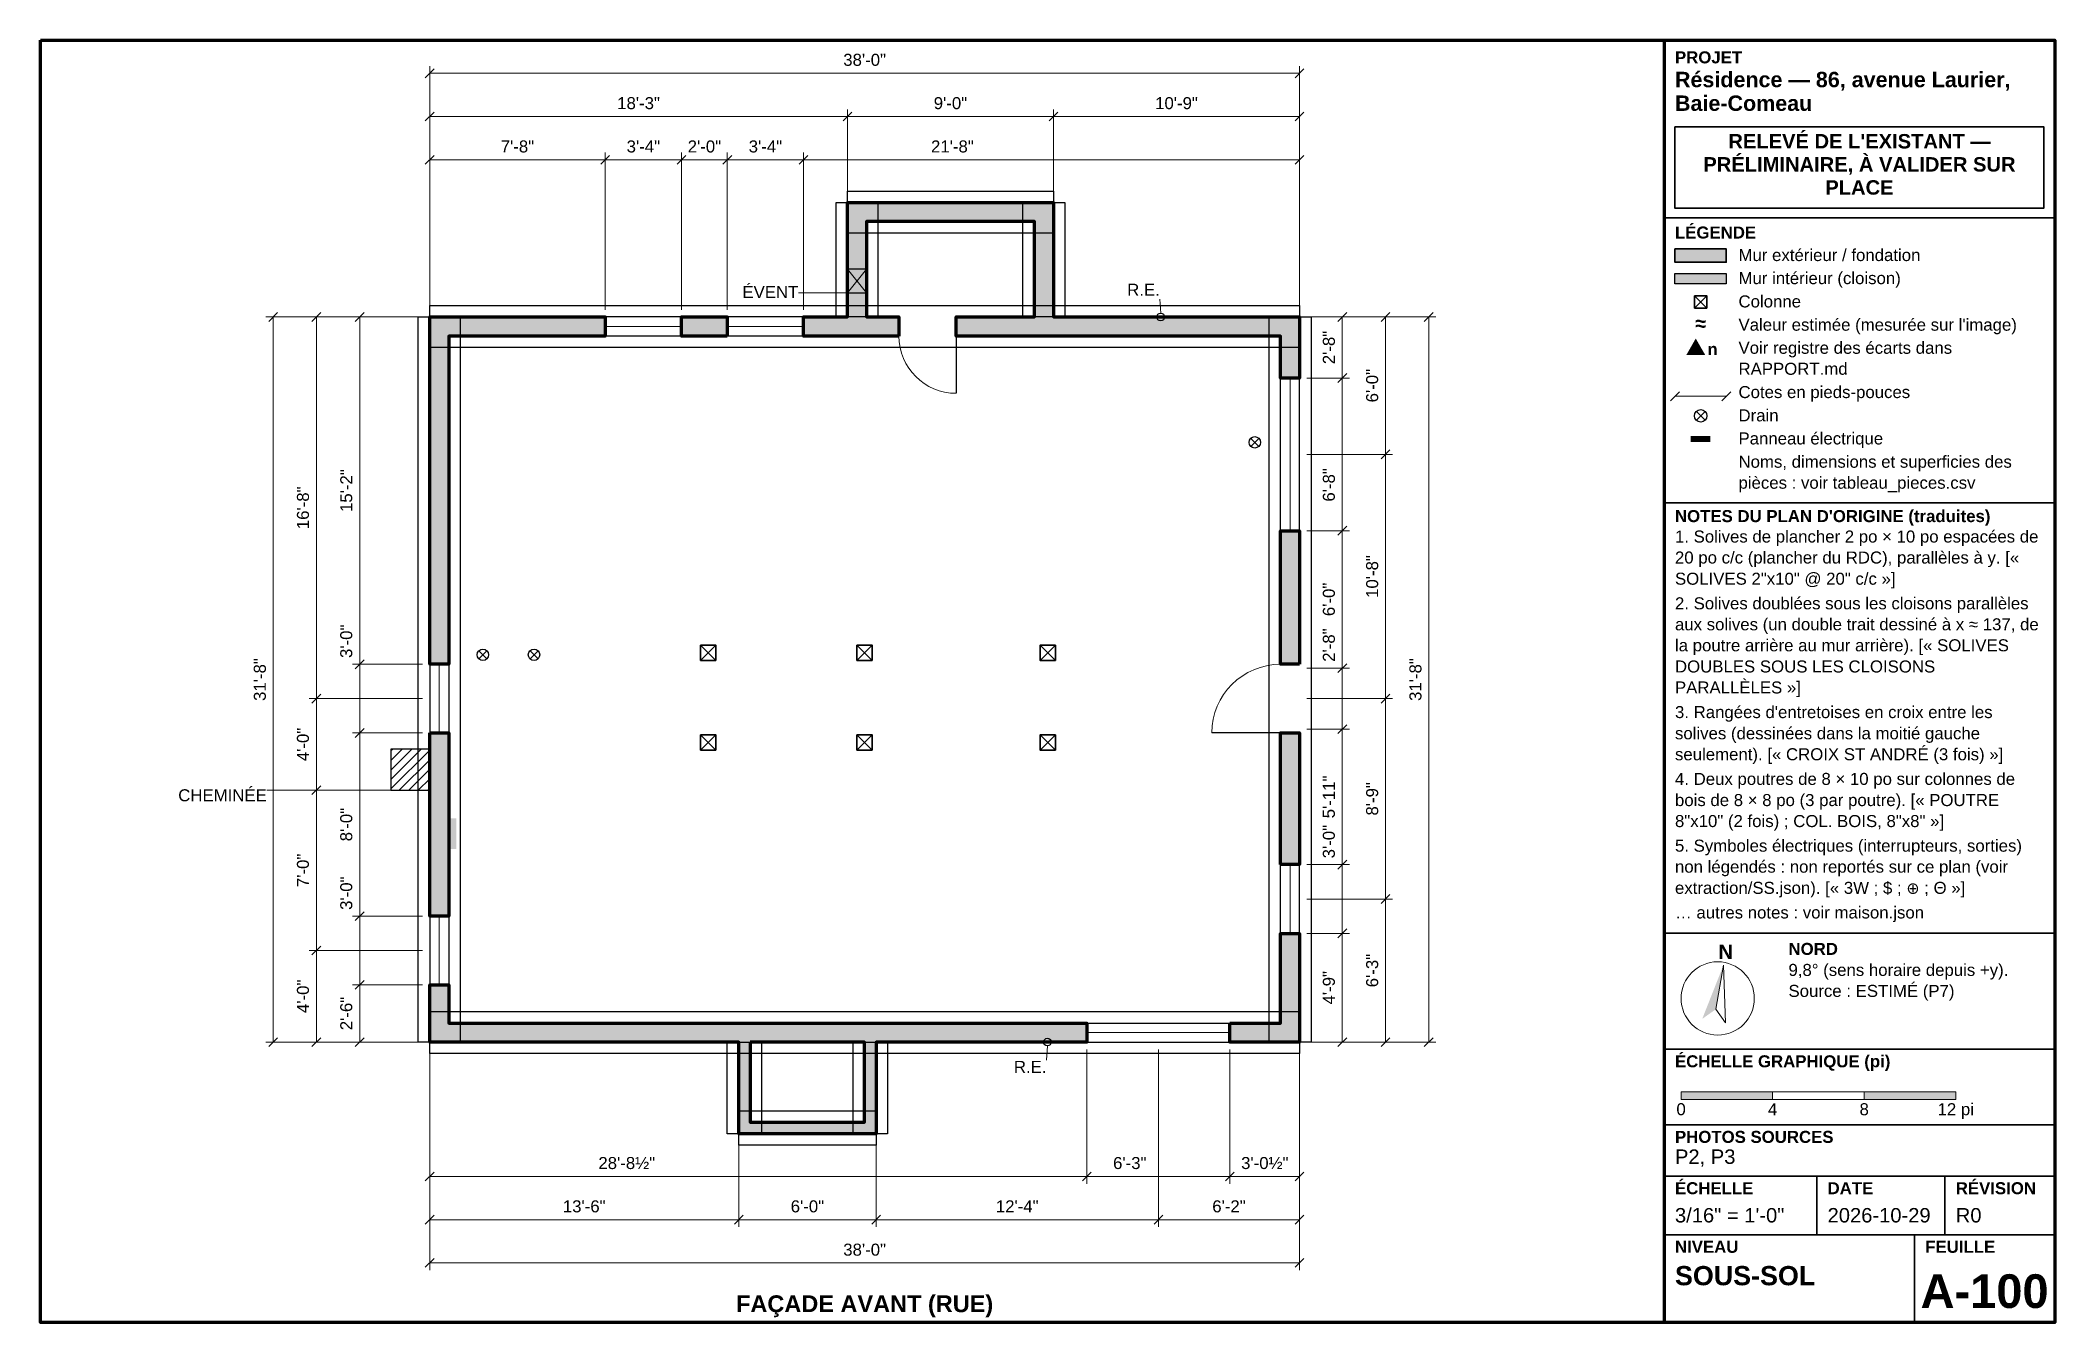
# Model space of a CAD drawing. Header units: inches. Extents: x -204 to 852, y -147 to 525.
import ezdxf
from ezdxf.enums import TextEntityAlignment as Align

# ---------------------------------------------------------------- set-up
doc = ezdxf.new("R2010")
doc.units = ezdxf.units.IN
doc.header["$MEASUREMENT"] = 0
for name, color, linetype in [('00-Cartouche', 7, 'Continuous'), ('10-Murs', 7, 'Continuous'), ('20-Ouvertures', 7, 'Continuous'), ('30-Escaliers-Elements', 7, 'Continuous'), ('40-Structure', 7, 'Continuous'), ('50-Cotes', 7, 'Continuous'), ('60-Etiquettes', 7, 'Continuous')]:
    doc.layers.add(name, color=color, linetype=linetype)
doc.styles.add('RELEVE', font='arial.ttf')
doc.styles.add('RELEVE_GRAS', font='arialbd.ttf')

msp = doc.modelspace()

# ---------------------------------------------------------------- hatches: boundary and pattern name
at = {"layer": '00-Cartouche', "true_color": 0x4d4d4d}
h = msp.add_hatch(color=7, dxfattribs=at)
h.dxf.hatch_style = 1
h.paths.add_polyline_path([(652.8, 415.7), (679.7, 415.7), (679.7, 408.7), (652.8, 408.7)])
at = {"layer": '00-Cartouche', "true_color": 0xc8c8c8}
h = msp.add_hatch(color=7, dxfattribs=at)
h.dxf.hatch_style = 1
h.paths.add_polyline_path([(652.8, 402.7), (679.7, 402.7), (679.7, 397.4), (652.8, 397.4)])
at = {"layer": '00-Cartouche', "true_color": 0xe8730c}
h = msp.add_hatch(color=30, dxfattribs=at)
h.dxf.hatch_style = 1
h.paths.add_polyline_path([(658.7, 360), (668.7, 360), (663.7, 368.7)])
at = {"layer": '00-Cartouche', "true_color": 0x000000}
h = msp.add_hatch(color=7, dxfattribs=at)
h.dxf.hatch_style = 1
h.paths.add_polyline_path([(661.1, 317.7), (671.4, 317.7), (671.4, 314.5), (661.1, 314.5)])
h = msp.add_hatch(color=7, dxfattribs=at)
h.dxf.hatch_style = 1
h.paths.add_polyline_path([(678.2, 40.3), (667.1, 12.2), (674.2, 17.2)])
h = msp.add_hatch(color=7, dxfattribs=at)
h.dxf.hatch_style = 1
h.paths.add_polyline_path([(656, -26.1), (704, -26.1), (704, -30.1), (656, -30.1)])
h = msp.add_hatch(color=7, dxfattribs=at)
h.dxf.hatch_style = 1
h.paths.add_polyline_path([(752, -26.1), (800, -26.1), (800, -30.1), (752, -30.1)])
at = {"layer": '10-Murs', "true_color": 0x4d4d4d}
h = msp.add_hatch(color=7, dxfattribs=at)
h.dxf.hatch_style = 1
h.paths.add_polyline_path([(229, 370), (229, 440), (219, 440), (219, 370)])
h = msp.add_hatch(color=7, dxfattribs=at)
h.dxf.hatch_style = 1
h.paths.add_polyline_path([(219, 430), (327, 430), (327, 440), (219, 440)])
h = msp.add_hatch(color=7, dxfattribs=at)
h.dxf.hatch_style = 1
h.paths.add_polyline_path([(317, 440), (317, 370), (327, 370), (327, 440)])
h = msp.add_hatch(color=7, dxfattribs=at)
h.dxf.hatch_style = 1
h.paths.add_polyline_path([(0, 370), (0, 380), (92, 380), (92, 370)])
h = msp.add_hatch(color=7, dxfattribs=at)
h.dxf.hatch_style = 1
h.paths.add_polyline_path([(0, 380), (10, 380), (10, 198), (0, 198)])
h = msp.add_hatch(color=7, dxfattribs=at)
h.dxf.hatch_style = 1
h.paths.add_polyline_path([(156, 380), (156, 370), (132, 370), (132, 380)])
h = msp.add_hatch(color=7, dxfattribs=at)
h.dxf.hatch_style = 1
h.paths.add_polyline_path([(246, 380), (246, 370), (196, 370), (196, 380)])
h = msp.add_hatch(color=7, dxfattribs=at)
h.dxf.hatch_style = 1
h.paths.add_polyline_path([(456, 380), (456, 370), (276, 370), (276, 380)])
h = msp.add_hatch(color=7, dxfattribs=at)
h.dxf.hatch_style = 1
h.paths.add_polyline_path([(446, 380), (456, 380), (456, 348), (446, 348)])
h = msp.add_hatch(color=7, dxfattribs=at)
h.dxf.hatch_style = 1
h.paths.add_polyline_path([(456, 198), (446, 198), (446, 268), (456, 268)])
h = msp.add_hatch(color=7, dxfattribs=at)
h.dxf.hatch_style = 1
h.paths.add_polyline_path([(0, 162), (10, 162), (10, 66), (0, 66)])
h = msp.add_hatch(color=7, dxfattribs=at)
h.dxf.hatch_style = 1
h.paths.add_polyline_path([(456, 93), (446, 93), (446, 162), (456, 162)])
h = msp.add_hatch(color=7, dxfattribs=at)
h.dxf.hatch_style = 1
h.paths.add_polyline_path([(456, 0), (446, 0), (446, 57), (456, 57)])
h = msp.add_hatch(color=7, dxfattribs=at)
h.dxf.hatch_style = 1
h.paths.add_polyline_path([(10, 0), (0, 0), (0, 30), (10, 30)])
h = msp.add_hatch(color=7, dxfattribs=at)
h.dxf.hatch_style = 1
h.paths.add_polyline_path([(0, 0), (0, 10), (344.5, 10), (344.5, 0)])
h = msp.add_hatch(color=7, dxfattribs=at)
h.dxf.hatch_style = 1
h.paths.add_polyline_path([(162, 10), (162, -48), (168, -48), (168, 10)])
h = msp.add_hatch(color=7, dxfattribs=at)
h.dxf.hatch_style = 1
h.paths.add_polyline_path([(234, -48), (234, 10), (228, 10), (228, -48)])
h = msp.add_hatch(color=7, dxfattribs=at)
h.dxf.hatch_style = 1
h.paths.add_polyline_path([(456, 10), (456, 0), (419.5, 0), (419.5, 10)])
h = msp.add_hatch(color=7, dxfattribs=at)
h.dxf.hatch_style = 1
h.paths.add_polyline_path([(162, -48), (234, -48), (234, -42), (162, -42)])
at = {"layer": '30-Escaliers-Elements', "true_color": 0x000000}
h = msp.add_hatch(color=7, dxfattribs=at)
h.dxf.hatch_style = 1
h.paths.add_polyline_path([(14, 101.2), (14, 117.2), (10, 117.2), (10, 101.2)])

# ---------------------------------------------------------------- linework, layer by layer
at = {"layer": '00-Cartouche', "color": 7, "lineweight": 70}
msp.add_lwpolyline([(-204.1, 525), (851.9, 525), (851.9, -147), (-204.1, -147)], close=True, dxfattribs=at)
msp.add_lwpolyline([(647.1, 525), (647.1, -147)], dxfattribs=at)
at = {"layer": '00-Cartouche', "color": 7, "lineweight": 35}
for points in [[(652.8, 479.7), (846.1, 479.7), (846.1, 437), (652.8, 437)], [(652.8, 415.7), (679.7, 415.7), (679.7, 408.7), (652.8, 408.7)], [(663.1, 391.1), (669.5, 391.1), (669.5, 384.7), (663.1, 384.7)]]:
    msp.add_lwpolyline(points, close=True, dxfattribs=at)
for points in [[(647.1, 431.9), (851.9, 431.9)], [(650.5, 336.1), (655.1, 340.8)], [(677.4, 336.1), (682, 340.8)], [(647.1, 282.6), (851.9, 282.6)], [(647.1, 57.1), (851.9, 57.1)], [(647.1, -3.7), (851.9, -3.7)], [(647.1, -43.3), (851.9, -43.3)], [(647.1, -70.2), (851.9, -70.2)], [(727.1, -70.2), (727.1, -100.9)], [(794.3, -70.2), (794.3, -100.9)], [(647.1, -100.9), (851.9, -100.9)], [(778.3, -100.9), (778.3, -147)]]:
    msp.add_lwpolyline(points, dxfattribs=at)
at = {"layer": '00-Cartouche', "color": 7, "lineweight": 25}
msp.add_lwpolyline([(652.8, 402.7), (679.7, 402.7), (679.7, 397.4), (652.8, 397.4)], close=True, dxfattribs=at)
for points in [[(663.1, 391.1), (669.5, 384.7)], [(669.5, 391.1), (663.1, 384.7)]]:
    msp.add_lwpolyline(points, dxfattribs=at)
at = {"layer": '00-Cartouche', "color": 7, "lineweight": 18}
for points in [[(652.8, 338.5), (679.7, 338.5)], [(664, 325.9), (668.6, 330.5)], [(664, 330.5), (668.6, 325.9)]]:
    msp.add_lwpolyline(points, dxfattribs=at)
for points in [[(678.2, 40.3), (674.2, 17.2), (679.3, 10.1)], [(656, -26.1), (800, -26.1), (800, -30.1), (656, -30.1)], [(704, -26.1), (752, -26.1), (752, -30.1), (704, -30.1)]]:
    msp.add_lwpolyline(points, close=True, dxfattribs=at)
at = {"layer": '00-Cartouche', "color": 7, "lineweight": 25}
msp.add_circle((666.3, 328.2), 3.28, dxfattribs=at)
at = {"layer": '00-Cartouche', "color": 7, "lineweight": 18}
msp.add_circle((675.2, 22.9), 19.2, dxfattribs=at)
at = {"layer": '10-Murs', "color": 7, "lineweight": 70}
for points in [[(246, 370), (229, 370), (219, 370), (196, 370), (196, 380), (219, 380), (219, 430), (219, 440), (229, 440), (317, 440), (327, 440), (327, 430), (327, 380), (446, 380), (456, 380), (456, 370), (456, 348), (446, 348), (446, 370), (327, 370), (317, 370), (276, 370), (276, 380), (317, 380), (317, 430), (229, 430), (229, 380), (246, 380), (246, 370)], [(0, 370), (0, 380), (10, 380), (92, 380), (92, 370), (10, 370), (10, 198), (0, 198), (0, 370)], [(156, 370), (132, 370), (132, 380), (156, 380), (156, 370)], [(456, 198), (446, 198), (446, 268), (456, 268), (456, 198)], [(0, 162), (10, 162), (10, 66), (0, 66), (0, 162)], [(446, 93), (446, 162), (456, 162), (456, 93), (446, 93)], [(419.5, 10), (446, 10), (446, 57), (456, 57), (456, 10), (456, 0), (446, 0), (419.5, 0), (419.5, 10)], [(10, 0), (0, 0), (0, 10), (0, 30), (10, 30), (10, 10), (162, 10), (168, 10), (228, 10), (234, 10), (344.5, 10), (344.5, 0), (234, 0), (234, -42), (234, -48), (228, -48), (168, -48), (162, -48), (162, -42), (162, 0), (10, 0)], [(168, 0), (168, -42), (228, -42), (228, 0), (168, 0)]]:
    msp.add_lwpolyline(points, dxfattribs=at)
at = {"layer": '20-Ouvertures', "color": 7, "lineweight": 25}
for points in [[(132, 380), (92, 380)], [(92, 380), (92, 370)], [(132, 370), (92, 370)], [(132, 380), (132, 370)], [(196, 380), (156, 380)], [(156, 380), (156, 370)], [(196, 370), (156, 370)], [(196, 380), (196, 370)], [(276, 370), (276, 340)], [(446, 268), (446, 348)], [(456, 348), (446, 348)], [(456, 268), (456, 348)], [(456, 268), (446, 268)], [(0, 198), (0, 162)], [(0, 198), (10, 198)], [(10, 198), (10, 162)], [(0, 162), (10, 162)], [(446, 162), (410, 162)], [(446, 57), (446, 93)], [(456, 93), (446, 93)], [(456, 57), (456, 93)], [(0, 66), (0, 30)], [(0, 66), (10, 66)], [(10, 66), (10, 30)], [(456, 57), (446, 57)], [(0, 30), (10, 30)], [(344.5, 10), (419.5, 10)], [(344.5, 0), (344.5, 10)], [(344.5, 0), (419.5, 0)], [(419.5, 0), (419.5, 10)]]:
    msp.add_lwpolyline(points, dxfattribs=at)
at = {"layer": '20-Ouvertures', "color": 7, "lineweight": 18}
for points in [[(132, 375), (92, 375)], [(196, 375), (156, 375)], [(451, 268), (451, 348)], [(5, 198), (5, 162)], [(451, 57), (451, 93)], [(5, 66), (5, 30)], [(344.5, 5), (419.5, 5)]]:
    msp.add_lwpolyline(points, dxfattribs=at)
for centre, radius, start, end in [((276, 370), 30, 180, 270), ((446, 162), 36, 90, 180)]:
    msp.add_arc(centre, radius, start, end, dxfattribs=at)
at = {"layer": '30-Escaliers-Elements', "color": 7, "lineweight": 25}
for points in [[(229, 392.6), (229, 405.1), (219, 405.1), (219, 392.6)], [(-20.4, 132), (0, 132), (0, 153.6), (-20.4, 153.6)]]:
    msp.add_lwpolyline(points, close=True, dxfattribs=at)
at = {"layer": '30-Escaliers-Elements', "color": 7, "lineweight": 18}
for points in [[(229, 392.6), (219, 405.1)], [(219, 392.6), (229, 405.1)], [(193.3, 392.6), (219, 392.6)], [(382.7, 389.3), (383.2, 382)], [(430.4, 312.2), (434.6, 316.4)], [(430.4, 316.4), (434.6, 312.2)], [(25.8, 200.9), (30, 205.1)], [(25.8, 205.1), (30, 200.9)], [(52.6, 200.9), (56.8, 205.1)], [(52.6, 205.1), (56.8, 200.9)], [(-20.4, 137.6), (-4.4, 153.6)], [(-20.4, 142.6), (-9.4, 153.6)], [(-20.4, 147.6), (-14.4, 153.6)], [(-20.4, 152.6), (-19.4, 153.6)], [(-20.4, 132.7), (0, 153)], [(-16, 132), (0, 148)], [(-11, 132), (0, 143)], [(-6, 132), (0, 138)], [(-85.4, 132), (-20.4, 132)], [(-1, 132), (0, 133)], [(323.3, -9.4), (323.8, -2)]]:
    msp.add_lwpolyline(points, dxfattribs=at)
at = {"layer": '30-Escaliers-Elements', "color": 7, "lineweight": 25}
for centre, radius in [((383.2, 380), 2), ((432.5, 314.3), 3), ((27.9, 203), 3), ((54.7, 203), 3), ((323.8, 0), 2)]:
    msp.add_circle(centre, radius, dxfattribs=at)
at = {"layer": '40-Structure', "color": 7, "lineweight": 25}
for points in [[(327, 446), (327, 424), (219, 424), (219, 446)], [(213, 440), (235, 440), (235, 380), (213, 380)], [(311, 440), (333, 440), (333, 380), (311, 380)], [(456, 386), (456, 364), (0, 364), (0, 386)], [(-6, 380), (16, 380), (16, 0), (-6, 0)], [(440, 380), (462, 380), (462, 0), (440, 0)], [(456, 16), (456, -6), (0, -6), (0, 16)], [(174, -48), (156, -48), (156, 0), (174, 0)], [(240, -48), (222, -48), (222, 0), (240, 0)], [(234, -36), (234, -54), (162, -54), (162, -36)]]:
    msp.add_lwpolyline(points, close=True, dxfattribs=at)
at = {"layer": '40-Structure', "color": 7, "lineweight": 35}
for points in [[(150, 200), (150, 208), (142, 208), (142, 200)], [(232, 200), (232, 208), (224, 208), (224, 200)], [(328, 200), (328, 208), (320, 208), (320, 200)], [(150, 153), (150, 161), (142, 161), (142, 153)], [(232, 153), (232, 161), (224, 161), (224, 153)], [(328, 153), (328, 161), (320, 161), (320, 153)]]:
    msp.add_lwpolyline(points, close=True, dxfattribs=at)
at = {"layer": '40-Structure', "color": 7, "lineweight": 25}
for points in [[(150, 200), (142, 208)], [(150, 208), (142, 200)], [(232, 200), (224, 208)], [(232, 208), (224, 200)], [(328, 200), (320, 208)], [(328, 208), (320, 200)], [(150, 153), (142, 161)], [(150, 161), (142, 153)], [(232, 153), (224, 161)], [(232, 161), (224, 153)], [(328, 153), (320, 161)], [(328, 161), (320, 153)]]:
    msp.add_lwpolyline(points, dxfattribs=at)
at = {"layer": '50-Cotes', "color": 7, "lineweight": 35}
for points in [[(-2.3, 505.4), (2.3, 510)], [(453.7, 505.4), (458.3, 510)], [(-2.3, 482.7), (2.3, 487.4)], [(216.7, 482.7), (221.3, 487.4)], [(324.7, 482.7), (329.3, 487.4)], [(453.7, 482.7), (458.3, 487.4)], [(-2.3, 460.1), (2.3, 464.7)], [(89.7, 460.1), (94.3, 464.7)], [(129.7, 460.1), (134.3, 464.7)], [(153.7, 460.1), (158.3, 464.7)], [(193.7, 460.1), (198.3, 464.7)], [(453.7, 460.1), (458.3, 464.7)], [(-84.4, 377.7), (-79.8, 382.3)], [(-61.7, 377.7), (-57.1, 382.3)], [(-39, 377.7), (-34.4, 382.3)], [(476.1, 377.7), (480.7, 382.3)], [(498.7, 377.7), (503.4, 382.3)], [(521.4, 377.7), (526, 382.3)], [(476.1, 345.7), (480.7, 350.3)], [(498.7, 305.7), (503.4, 310.3)], [(476.1, 265.7), (480.7, 270.3)], [(-39, 195.7), (-34.4, 200.3)], [(476.1, 193.7), (480.7, 198.3)], [(-61.7, 177.7), (-57.1, 182.3)], [(498.7, 177.7), (503.4, 182.3)], [(-39, 159.7), (-34.4, 164.3)], [(476.1, 161.7), (480.7, 166.3)], [(-61.7, 129.7), (-57.1, 134.3)], [(476.1, 90.7), (480.7, 95.3)], [(498.7, 72.7), (503.4, 77.3)], [(-39, 63.7), (-34.4, 68.3)], [(476.1, 54.7), (480.7, 59.3)], [(-61.7, 45.7), (-57.1, 50.3)], [(-39, 27.7), (-34.4, 32.3)], [(-84.4, -2.3), (-79.8, 2.3)], [(-61.7, -2.3), (-57.1, 2.3)], [(-39, -2.3), (-34.4, 2.3)], [(476.1, -2.3), (480.7, 2.3)], [(498.7, -2.3), (503.4, 2.3)], [(521.4, -2.3), (526, 2.3)], [(-2.3, -72.7), (2.3, -68.1)], [(342.2, -72.7), (346.8, -68.1)], [(417.2, -72.7), (421.8, -68.1)], [(453.7, -72.7), (458.3, -68.1)], [(-2.3, -95.4), (2.3, -90.7)], [(159.7, -95.4), (164.3, -90.7)], [(231.7, -95.4), (236.3, -90.7)], [(379.7, -95.4), (384.3, -90.7)], [(453.7, -95.4), (458.3, -90.7)], [(-2.3, -118), (2.3, -113.4)], [(453.7, -118), (458.3, -113.4)]]:
    msp.add_lwpolyline(points, dxfattribs=at)
at = {"layer": '50-Cotes', "color": 7, "lineweight": 18}
for points in [[(0, 383.8), (0, 511.5)], [(0, 507.7), (456, 507.7)], [(456, 383.8), (456, 511.5)], [(219, 441.3), (219, 488.8)], [(327, 441.3), (327, 488.8)], [(0, 485.1), (219, 485.1)], [(219, 485.1), (327, 485.1)], [(327, 485.1), (456, 485.1)], [(92, 383.8), (92, 466.2)], [(132, 383.8), (132, 466.2)], [(156, 383.8), (156, 466.2)], [(196, 383.8), (196, 466.2)], [(0, 462.4), (92, 462.4)], [(92, 462.4), (132, 462.4)], [(132, 462.4), (156, 462.4)], [(156, 462.4), (196, 462.4)], [(196, 462.4), (456, 462.4)], [(-3.8, 380), (-85.9, 380)], [(-82.1, 0), (-82.1, 380)], [(-59.4, 180), (-59.4, 380)], [(-36.7, 198), (-36.7, 380)], [(459.8, 380), (527.5, 380)], [(478.4, 348), (478.4, 380)], [(501.1, 308), (501.1, 380)], [(523.7, 0), (523.7, 380)], [(459.8, 348), (482.2, 348)], [(478.4, 268), (478.4, 348)], [(459.8, 308), (504.8, 308)], [(501.1, 180), (501.1, 308)], [(459.8, 268), (482.2, 268)], [(478.4, 196), (478.4, 268)], [(-3.8, 198), (-40.5, 198)], [(-36.7, 162), (-36.7, 198)], [(459.8, 196), (482.2, 196)], [(478.4, 164), (478.4, 196)], [(-3.8, 180), (-63.2, 180)], [(-59.4, 132), (-59.4, 180)], [(459.8, 180), (504.8, 180)], [(501.1, 75), (501.1, 180)], [(-3.8, 162), (-40.5, 162)], [(-36.7, 66), (-36.7, 162)], [(459.8, 164), (482.2, 164)], [(478.4, 93), (478.4, 164)], [(-22.4, 132), (-63.2, 132)], [(-59.4, 48), (-59.4, 132)], [(459.8, 93), (482.2, 93)], [(478.4, 57), (478.4, 93)], [(459.8, 75), (504.8, 75)], [(501.1, 0), (501.1, 75)], [(-3.8, 66), (-40.5, 66)], [(-36.7, 30), (-36.7, 66)], [(459.8, 57), (482.2, 57)], [(478.4, 0), (478.4, 57)], [(-3.8, 48), (-63.2, 48)], [(-59.4, 0), (-59.4, 48)], [(-3.8, 30), (-40.5, 30)], [(-36.7, 0), (-36.7, 30)], [(-3.8, 0), (-85.9, 0)], [(459.8, 0), (527.5, 0)], [(0, -3.8), (0, -119.5)], [(344.5, -3.8), (344.5, -74.2)], [(382, -3.8), (382, -96.8)], [(419.5, -3.8), (419.5, -74.2)], [(456, -3.8), (456, -119.5)], [(162, -49.3), (162, -96.8)], [(234, -49.3), (234, -96.8)], [(0, -70.4), (344.5, -70.4)], [(344.5, -70.4), (419.5, -70.4)], [(419.5, -70.4), (456, -70.4)], [(0, -93.1), (162, -93.1)], [(162, -93.1), (234, -93.1)], [(234, -93.1), (382, -93.1)], [(382, -93.1), (456, -93.1)], [(0, -115.7), (456, -115.7)]]:
    msp.add_lwpolyline(points, dxfattribs=at)

# ---------------------------------------------------------------- texts
at = {"layer": '00-Cartouche', "color": 7}
for s, height, style, p in [('PROJET', 6.3, 'RELEVE_GRAS', (652.8, 512.9)), ('Résidence — 86, avenue Laurier,', 8.063, 'RELEVE_GRAS', (652.8, 500.4)), ('Baie-Comeau', 8.063, 'RELEVE_GRAS', (652.8, 488)), ('LÉGENDE', 6.3, 'RELEVE_GRAS', (652.8, 421.1)), ('Mur extérieur / fondation', 6.299, 'RELEVE', (686.1, 409.3)), ('Mur intérieur (cloison)', 6.299, 'RELEVE', (686.1, 397.2)), ('Colonne', 6.3, 'RELEVE', (686.1, 385)), ("Valeur estimée (mesurée sur l'image)", 6.299, 'RELEVE', (686.1, 372.8)), ('Voir registre des écarts dans', 6.299, 'RELEVE', (686.1, 360.7)), ('RAPPORT.md', 6.3, 'RELEVE', (686.1, 349.7)), ('Cotes en pieds-pouces', 6.299, 'RELEVE', (686.1, 337.5)), ('Drain', 6.3, 'RELEVE', (686.1, 325.3)), ('Panneau électrique', 6.299, 'RELEVE', (686.1, 313.2)), ('Noms, dimensions et superficies des', 6.299, 'RELEVE', (686.1, 301)), ('pièces : voir tableau_pieces.csv', 6.299, 'RELEVE', (686.1, 290)), ("NOTES DU PLAN D'ORIGINE (traduites)", 6.299, 'RELEVE_GRAS', (652.8, 272.5)), ('1. Solives de plancher 2 po × 10 po espacées de', 6.299, 'RELEVE', (652.8, 261.8)), ('20 po c/c (plancher du RDC), parallèles à y. [«', 6.299, 'RELEVE', (652.8, 250.8)), ('SOLIVES 2"x10" @ 20" c/c »]', 6.299, 'RELEVE', (652.8, 239.7)), ('2. Solives doublées sous les cloisons parallèles', 6.299, 'RELEVE', (652.8, 226.8)), ('aux solives (un double trait dessiné à x ≈ 137, de', 6.299, 'RELEVE', (652.8, 215.8)), ('la poutre arrière au mur arrière). [« SOLIVES', 6.299, 'RELEVE', (652.8, 204.8)), ('DOUBLES SOUS LES CLOISONS', 6.299, 'RELEVE', (652.8, 193.7)), ('PARALLÈLES »]', 6.299, 'RELEVE', (652.8, 182.7)), ("3. Rangées d'entretoises en croix entre les", 6.299, 'RELEVE', (652.8, 169.8)), ('solives (dessinées dans la moitié gauche', 6.299, 'RELEVE', (652.8, 158.7)), ('seulement). [« CROIX ST ANDRÉ (3 fois) »]', 6.299, 'RELEVE', (652.8, 147.7)), ('4. Deux poutres de 8 × 10 po sur colonnes de', 6.299, 'RELEVE', (652.8, 134.8)), ('bois de 8 × 8 po (3 par poutre). [« POUTRE', 6.299, 'RELEVE', (652.8, 123.7)), ('8"x10" (2 fois) ; COL. BOIS, 8"x8" »]', 6.299, 'RELEVE', (652.8, 112.7)), ('5. Symboles électriques (interrupteurs, sorties)', 6.299, 'RELEVE', (652.8, 99.8)), ('non légendés : non reportés sur ce plan (voir', 6.299, 'RELEVE', (652.8, 88.8)), ('extraction/SS.json). [« 3W ; $ ; ⊕ ; Θ »]', 6.299, 'RELEVE', (652.8, 77.7)), ('… autres notes : voir maison.json', 6.299, 'RELEVE', (652.8, 64.8)), ('NORD', 6.3, 'RELEVE_GRAS', (712.3, 45.7)), ('9,8° (sens horaire depuis +y).', 6.299, 'RELEVE', (712.3, 34.7)), ('Source : ESTIMÉ (P7)', 6.299, 'RELEVE', (712.3, 23.7)), ('ÉCHELLE GRAPHIQUE (pi)', 6.299, 'RELEVE_GRAS', (652.8, -13.2)), ('PHOTOS SOURCES', 6.299, 'RELEVE_GRAS', (652.8, -52.8)), ('P2, P3', 7.56, 'RELEVE', (652.8, -63.8)), ('ÉCHELLE', 6.3, 'RELEVE_GRAS', (652.8, -79.7)), ('DATE', 6.3, 'RELEVE_GRAS', (732.8, -79.7)), ('RÉVISION', 6.3, 'RELEVE_GRAS', (800, -79.7)), ('3/16" = 1\'-0"', 7.559, 'RELEVE', (652.8, -94.5)), ('2026-10-29', 7.56, 'RELEVE', (732.8, -94.5)), ('R0', 7.56, 'RELEVE', (800, -94.5)), ('NIVEAU', 6.3, 'RELEVE_GRAS', (652.8, -110.4)), ('FEUILLE', 6.3, 'RELEVE_GRAS', (784, -110.4)), ('SOUS-SOL', 10.08, 'RELEVE_GRAS', (652.8, -127.4))]:
    msp.add_text(s, height=height, dxfattribs=dict(at, style=style)).set_placement(p)
for s, height, style, p in [("RELEVÉ DE L'EXISTANT —", 7.559, 'RELEVE_GRAS', (749.5, 468.3)), ('PRÉLIMINAIRE, À VALIDER SUR', 7.559, 'RELEVE_GRAS', (749.5, 456.2)), ('PLACE', 7.56, 'RELEVE_GRAS', (749.5, 444.1)), ('≈', 7.56, 'RELEVE_GRAS', (666.3, 372.8)), ('N', 7.56, 'RELEVE_GRAS', (679.4, 43.6)), ('12 pi', 6.3, 'RELEVE', (800, -38.3)), ('0', 6.3, 'RELEVE', (656, -38.3)), ('4', 6.3, 'RELEVE', (704, -38.3)), ('8', 6.3, 'RELEVE', (752, -38.3)), ('A-100', 17.64, 'RELEVE_GRAS', (815.1, -139.3))]:
    msp.add_text(s, height=height, dxfattribs=dict(at, style=style)).set_placement(p, align=Align.CENTER)
at = {"layer": '00-Cartouche', "color": 30, "true_color": 0xe8730c, "style": 'RELEVE_GRAS'}
msp.add_text('n', height=6.3, dxfattribs=at).set_placement((669.8, 360))
at = {"layer": '30-Escaliers-Elements', "color": 7, "style": 'RELEVE'}
for s, p in [('ÉVENT', (178.6, 389.9)), ('R.E.', (374.2, 391.1)), ('CHEMINÉE', (-108.6, 126.2)), ('R.E.', (314.8, -16.1))]:
    msp.add_text(s, height=6.3, dxfattribs=at).set_placement(p, align=Align.CENTER)
at = {"layer": '50-Cotes', "color": 7, "style": 'RELEVE'}
for s, p in [('38\'-0"', (228, 511.6)), ('18\'-3"', (109.5, 488.9)), ('9\'-0"', (273, 488.9)), ('10\'-9"', (391.5, 488.9)), ('7\'-8"', (46, 466.2)), ('3\'-4"', (112, 466.2)), ('2\'-0"', (144, 466.2)), ('3\'-4"', (176, 466.2)), ('21\'-8"', (274, 466.2)), ('28\'-8½"', (103.3, -66.5)), ('6\'-3"', (367, -66.5)), ('3\'-0½"', (437.8, -66.5)), ('13\'-6"', (81, -89.2)), ('6\'-0"', (198, -89.2)), ('12\'-4"', (308, -89.2)), ('6\'-2"', (419, -89.2)), ('38\'-0"', (228, -111.9))]:
    msp.add_text(s, height=6.3, dxfattribs=at).set_placement(p, align=Align.CENTER)
for s, p in [('2\'-8"', (474.5, 364)), ('6\'-0"', (497.2, 344)), ('15\'-2"', (-40.6, 289)), ('6\'-8"', (474.5, 292)), ('16\'-8"', (-63.3, 280)), ('10\'-8"', (497.2, 244)), ('6\'-0"', (474.5, 232)), ('31\'-8"', (-85.9, 190)), ('31\'-8"', (519.9, 190)), ('4\'-0"', (-63.3, 156)), ('5\'-11"', (474.5, 128.5)), ('8\'-9"', (497.2, 127.5)), ('8\'-0"', (-40.6, 114)), ('7\'-0"', (-63.3, 90)), ('6\'-3"', (497.2, 37.5)), ('4\'-0"', (-63.3, 24)), ('4\'-9"', (474.5, 28.5)), ('2\'-6"', (-40.6, 15))]:
    msp.add_text(s, height=6.3, rotation=90, dxfattribs=at).set_placement(p, align=Align.CENTER)
for s, p in [('3\'-0"', (-40.6, 201.3)), ('2\'-8"', (474.5, 199.3)), ('3\'-0"', (474.5, 96.3)), ('3\'-0"', (-40.6, 69.3))]:
    msp.add_text(s, height=6.3, rotation=90, dxfattribs=at).set_placement(p)
at = {"layer": '60-Etiquettes', "color": 7, "style": 'RELEVE_GRAS'}
msp.add_text('FAÇADE AVANT (RUE)', height=8.819, dxfattribs=at).set_placement((228, -141.5), align=Align.CENTER)

doc.saveas('drawing.dxf')
